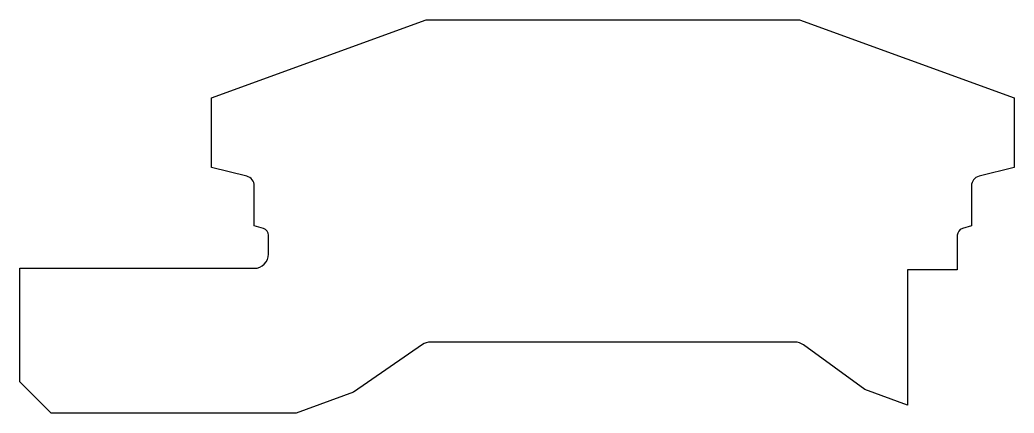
# Model space of a CAD drawing. Header units: millimetres. Extents: x 0 to 700, y 0 to 277.
import ezdxf

# ---------------------------------------------------------------- set-up
doc = ezdxf.new("R2010")
doc.units = ezdxf.units.MM
doc.layers.add('insulation', color=2, linetype='Continuous')

msp = doc.modelspace()

# ---------------------------------------------------------------- linework, layer by layer
at = {"layer": 'insulation'}
msp.add_lwpolyline([(700, 222), (700, 173), (675.3, 166.83, 0.344151), (670, 160.03), (670, 132), (663.56, 130.07, 0.331206), (660, 125.28), (660, 101), (625, 101), (625, 5.64), (595, 16.57), (551.63, 48.09, 0.158419), (545.75, 50), (289.12, 50, 0.152363), (283.43, 48.23), (235, 14.75), (194.51, 0), (22, 0), (0, 22), (0, 102), (165, 102, 0.414214), (175, 112), (175, 125.28, 0.331206), (171.44, 130.07), (165, 132), (165, 160.03, 0.344151), (159.7, 166.83), (135, 173), (135, 222), (286, 277), (549, 277)], format="xyb", close=True, dxfattribs=at)

doc.saveas('drawing.dxf')
